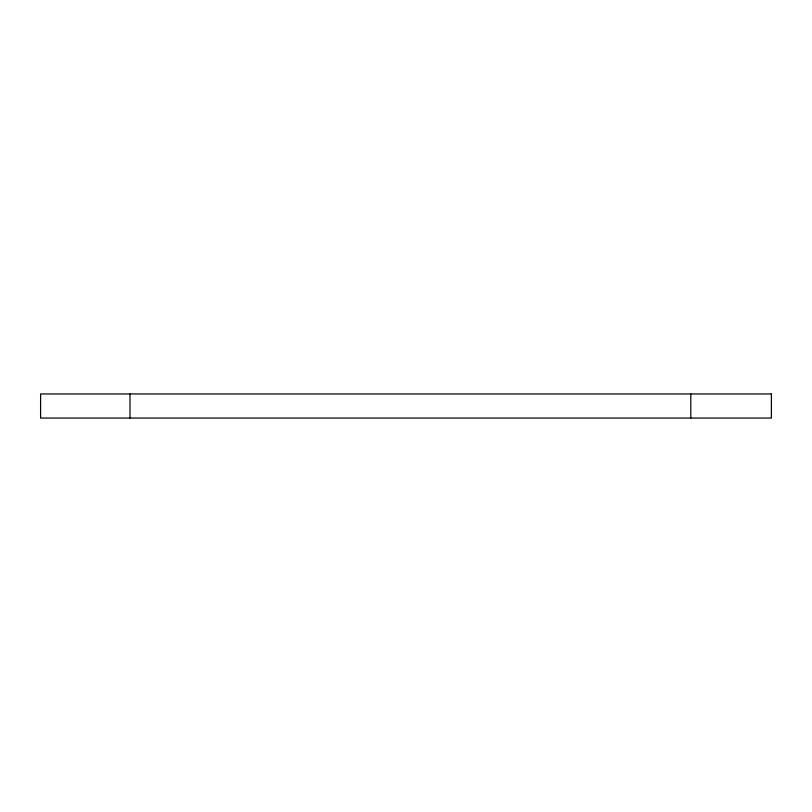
<?xml version="1.0" encoding="UTF-8"?>
<svg xmlns="http://www.w3.org/2000/svg" width="812" height="812" viewBox="0 0 812 812"><rect width="100%" height="100%" fill="white"/><g stroke="black" fill="none" stroke-linecap="round" stroke-linejoin="round"><path stroke-width="1.22" d="M690.789 393.952L690.789 418.048M130.001 393.952L130.001 418.048M771.4 393.952L40.6 393.952L40.6 418.048L771.4 418.048L771.4 393.952"/></g></svg>
